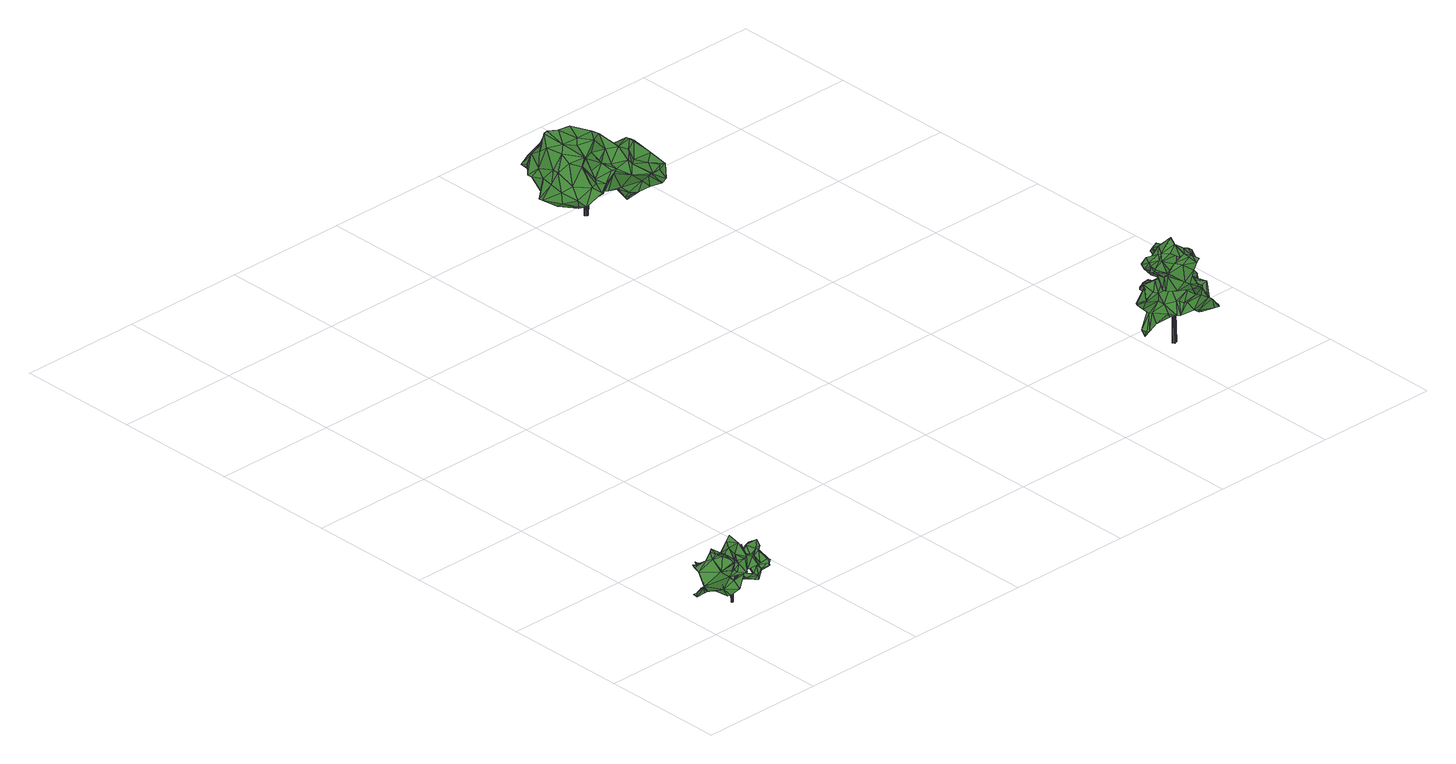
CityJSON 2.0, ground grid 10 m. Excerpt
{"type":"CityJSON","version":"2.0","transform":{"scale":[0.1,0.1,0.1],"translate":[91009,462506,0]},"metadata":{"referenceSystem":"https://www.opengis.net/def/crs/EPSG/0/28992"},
"CityObjects":{
"tree1":{"type":"SolitaryVegetationObject","attributes":{"gtid":80,"crown_width_m":5.02,"crown_median_z":3.37,"trunk_H_m":2.83,"trunk_DBH_m":0.122,"trunk_radius_m":0.0611,"trunk_base_height_m":0.54,"original_gtid":"82"},"geometry":[{"type":"MultiSurface","lod":"3","boundaries":[[[0,1,2]],[[3,4,5]],[[6,7,8]],[[9,10,11]],[[12,13,14]],[[15,16,17]],[[18,19,20]],[[21,22,23]],[[24,25,26]],[[3,27,28]],[[12,29,13]],[[30,31,32]],[[23,22,33]],[[34,35,36]],[[26,14,37]],[[38,9,39]],[[40,41,42]],[[43,44,45]],[[46,1,0]],[[47,26,48]],[[49,50,51]],[[52,40,39]],[[53,54,55]],[[53,55,56]],[[57,18,20]],[[58,59,60]],[[44,60,59]],[[9,61,10]],[[35,62,36]],[[15,63,16]],[[50,53,64]],[[52,65,40]],[[66,67,68]],[[69,30,68]],[[7,70,71]],[[72,73,74]],[[13,75,76]],[[77,78,79]],[[43,78,77]],[[20,80,81]],[[82,81,80]],[[48,65,47]],[[83,75,6]],[[65,41,40]],[[48,41,65]],[[48,42,41]],[[69,84,85]],[[69,85,33]],[[35,34,42]],[[22,86,87]],[[88,89,90]],[[88,90,91]],[[58,92,19]],[[58,19,18]],[[93,66,94]],[[75,95,6]],[[90,96,97]],[[12,98,7]],[[99,20,19]],[[80,20,99]],[[24,14,84]],[[99,100,80]],[[76,101,13]],[[93,94,16]],[[90,102,96]],[[84,14,13]],[[91,74,9]],[[84,13,101]],[[1,103,2]],[[104,58,60]],[[79,78,101]],[[53,105,64]],[[1,46,43]],[[106,28,107]],[[28,27,107]],[[28,106,4]],[[81,4,106]],[[81,106,2]],[[59,108,109]],[[110,111,112]],[[43,46,113]],[[71,29,7]],[[114,115,104]],[[3,28,4]],[[87,33,22]],[[18,59,58]],[[16,63,93]],[[75,13,95]],[[12,14,116]],[[117,69,118]],[[119,103,45]],[[42,120,35]],[[61,102,10]],[[61,96,102]],[[0,55,110]],[[110,121,21]],[[22,21,121]],[[4,81,82]],[[12,116,122]],[[75,104,60]],[[123,124,62]],[[51,63,121]],[[49,51,121]],[[94,32,31]],[[71,70,125]],[[126,82,80]],[[127,107,5]],[[20,126,80]],[[4,82,100]],[[49,121,110]],[[0,2,106]],[[107,27,5]],[[54,110,55]],[[127,128,31]],[[129,128,127]],[[124,97,61]],[[19,92,104]],[[15,17,68]],[[130,63,110]],[[21,2,46]],[[77,60,44]],[[82,126,100]],[[97,96,131]],[[52,37,65]],[[47,65,37]],[[83,114,75]],[[103,1,132]],[[97,91,90]],[[12,7,29]],[[72,74,91]],[[131,61,97]],[[133,134,135]],[[136,23,33]],[[100,32,94]],[[4,100,94]],[[50,105,53]],[[49,105,50]],[[5,27,3]],[[49,110,54]],[[4,94,5]],[[136,85,84]],[[123,120,137]],[[48,137,120]],[[40,42,39]],[[90,138,139]],[[107,66,130]],[[78,113,140]],[[140,101,78]],[[91,97,124]],[[57,141,18]],[[142,68,30]],[[9,124,61]],[[62,124,9]],[[63,111,110]],[[66,68,94]],[[127,66,107]],[[127,67,66]],[[17,94,68]],[[108,45,109]],[[20,143,144]],[[81,143,20]],[[75,114,104]],[[38,36,62]],[[38,62,9]],[[107,130,106]],[[145,146,99]],[[93,63,130]],[[60,76,75]],[[117,118,146]],[[93,130,66]],[[5,128,129]],[[127,5,129]],[[34,39,42]],[[116,147,89]],[[148,147,116]],[[34,36,38]],[[64,105,51]],[[50,64,51]],[[149,46,2]],[[51,105,111]],[[59,109,44]],[[83,122,138]],[[88,91,9]],[[123,62,150]],[[103,132,45]],[[148,142,30]],[[116,142,148]],[[9,11,98]],[[44,109,45]],[[7,125,70]],[[15,21,140]],[[121,86,22]],[[99,146,100]],[[123,62,120]],[[61,131,96]],[[45,132,43]],[[143,151,144]],[[136,84,152]],[[43,77,44]],[[43,132,1]],[[94,127,5]],[[128,5,127]],[[25,153,26]],[[9,154,39]],[[52,39,154]],[[155,123,137]],[[155,137,72]],[[87,68,142]],[[67,68,87]],[[145,147,146]],[[19,104,99]],[[63,87,121]],[[56,55,0]],[[31,67,127]],[[133,15,134]],[[57,141,119]],[[23,152,21]],[[18,108,59]],[[32,100,146]],[[149,15,133]],[[145,99,104]],[[115,145,104]],[[148,146,147]],[[106,130,0]],[[110,112,0]],[[21,152,140]],[[51,111,63]],[[29,71,125]],[[115,147,145]],[[2,149,81]],[[10,125,11]],[[133,135,156]],[[48,120,42]],[[103,119,149]],[[119,46,149]],[[103,149,2]],[[57,144,141]],[[141,151,133]],[[149,133,151]],[[79,101,76]],[[79,76,77]],[[76,60,77]],[[6,95,29]],[[45,141,119]],[[108,18,141]],[[108,141,45]],[[14,47,37]],[[84,69,24]],[[142,69,87]],[[33,87,69]],[[92,58,104]],[[69,142,24]],[[124,123,155]],[[124,155,91]],[[148,69,117]],[[157,122,88]],[[89,147,83]],[[12,122,157]],[[114,83,115]],[[147,115,83]],[[140,134,15]],[[20,144,57]],[[113,156,140]],[[0,110,21]],[[80,100,126]],[[0,21,46]],[[141,144,151]],[[154,73,52]],[[29,95,13]],[[35,120,62]],[[51,50,158]],[[130,110,0]],[[68,118,69]],[[38,39,34]],[[102,8,10]],[[6,8,102]],[[68,146,118]],[[14,26,47]],[[24,26,14]],[[156,113,109]],[[102,90,139]],[[102,139,6]],[[148,30,69]],[[15,149,2]],[[15,2,21]],[[9,98,88]],[[7,98,11]],[[7,11,125]],[[112,56,0]],[[112,53,56]],[[136,152,23]],[[140,135,134]],[[156,135,140]],[[31,127,94]],[[17,16,94]],[[154,155,73]],[[9,155,154]],[[74,73,155]],[[74,155,9]],[[72,91,155]],[[10,7,125]],[[8,7,10]],[[29,7,6]],[[125,7,29]],[[26,153,14]],[[116,14,153]],[[25,142,153]],[[116,153,142]],[[116,89,88]],[[15,68,63]],[[63,68,87]],[[48,73,72]],[[72,137,48]],[[37,52,73]],[[26,73,48]],[[37,73,26]],[[33,85,136]],[[143,81,151]],[[149,151,81]],[[140,152,101]],[[132,113,46]],[[87,86,121]],[[113,78,43]],[[142,25,24]],[[146,68,159]],[[67,30,68]],[[148,117,146]],[[67,31,30]],[[68,30,159]],[[32,146,30]],[[146,159,30]],[[132,46,109]],[[132,109,113]],[[119,109,46]],[[141,109,119]],[[156,109,133]],[[141,133,109]],[[101,152,84]],[[6,122,83]],[[139,122,6]],[[89,138,90]],[[83,138,89]],[[98,12,157]],[[98,157,88]],[[88,122,116]],[[111,54,112]],[[105,54,111]],[[139,138,122]],[[53,112,54]],[[53,54,105]],[[49,54,105]],[[160,161,162]],[[162,161,163]],[[162,163,164]],[[163,161,165]],[[163,165,164]],[[161,160,166]],[[161,166,165]],[[165,166,167]],[[165,167,164]],[[166,160,168]],[[166,168,167]],[[167,168,169]],[[167,169,164]],[[169,168,164]],[[168,160,164]],[[164,160,162]]]}]},
"tree2":{"type":"SolitaryVegetationObject","attributes":{"gtid":64,"crown_width_m":8.76,"crown_median_z":4.11,"trunk_H_m":3.74,"trunk_DBH_m":0.274,"trunk_radius_m":0.137,"trunk_base_height_m":0.37,"original_gtid":"65"},"geometry":[{"type":"Solid","lod":"3","boundaries":[[[[170,171,172]],[[173,174,175]],[[176,177,178]],[[179,180,181]],[[182,183,184]],[[185,186,187]],[[188,189,190]],[[191,192,188]],[[193,194,195]],[[196,197,198]],[[199,200,201]],[[202,203,204]],[[205,202,204]],[[170,206,207]],[[208,209,210]],[[211,212,213]],[[214,215,216]],[[196,215,214]],[[196,214,216]],[[217,218,219]],[[217,219,210]],[[220,221,222]],[[223,224,225]],[[226,227,228]],[[175,227,229]],[[230,231,232]],[[233,234,235]],[[233,235,236]],[[237,238,239]],[[173,240,192]],[[236,241,233]],[[242,243,228]],[[244,245,210]],[[246,247,248]],[[249,178,250]],[[250,251,252]],[[181,180,253]],[[254,249,250]],[[184,203,255]],[[202,255,203]],[[256,176,257]],[[176,256,258]],[[186,259,233]],[[260,211,261]],[[179,211,260]],[[212,211,179]],[[210,234,262]],[[263,264,195]],[[250,178,251]],[[265,203,184]],[[266,238,267]],[[170,182,255]],[[174,192,268]],[[269,268,192]],[[179,181,212]],[[270,271,272]],[[273,274,275]],[[276,275,274]],[[223,277,224]],[[226,278,279]],[[265,183,172]],[[265,172,280]],[[272,281,282]],[[283,217,245]],[[237,239,180]],[[210,245,217]],[[284,285,271]],[[240,173,175]],[[240,175,229]],[[252,286,254]],[[263,284,270]],[[250,252,254]],[[287,282,288]],[[264,282,287]],[[284,271,270]],[[199,201,289]],[[191,269,192]],[[235,290,236]],[[291,246,287]],[[196,198,221]],[[266,292,293]],[[294,241,236]],[[295,296,289]],[[291,287,297]],[[175,298,227]],[[290,299,294]],[[279,278,176]],[[300,301,302]],[[170,172,182]],[[226,279,229]],[[295,303,296]],[[254,286,229]],[[304,289,200]],[[242,268,269]],[[232,305,306]],[[307,305,232]],[[308,309,197]],[[244,310,245]],[[184,255,182]],[[311,312,313]],[[311,313,243]],[[229,227,226]],[[228,227,242]],[[254,314,249]],[[289,201,200]],[[199,289,296]],[[288,282,315]],[[202,316,308]],[[204,317,318]],[[181,319,212]],[[195,191,320]],[[262,185,230]],[[283,321,322]],[[323,278,243]],[[205,181,253]],[[264,270,282]],[[272,282,270]],[[324,185,187]],[[230,185,324]],[[216,312,325]],[[216,325,308]],[[326,327,215]],[[287,246,328]],[[293,292,247]],[[313,327,326]],[[212,319,213]],[[329,312,311]],[[252,330,286]],[[258,256,314]],[[186,331,187]],[[204,203,317]],[[216,327,312]],[[173,192,174]],[[332,333,272]],[[334,290,335]],[[336,330,252]],[[332,337,333]],[[252,251,336]],[[337,336,251]],[[285,336,337]],[[193,187,194]],[[285,190,336]],[[284,190,285]],[[338,311,243]],[[338,243,242]],[[290,294,236]],[[218,339,340]],[[235,218,341]],[[342,266,293]],[[183,265,184]],[[343,320,191]],[[238,266,221]],[[202,308,255]],[[216,215,327]],[[242,269,338]],[[344,222,177]],[[239,197,309]],[[178,177,345]],[[229,346,240]],[[286,346,229]],[[231,230,324]],[[287,231,324]],[[220,222,344]],[[326,215,313]],[[336,346,330]],[[238,221,198]],[[238,198,239]],[[342,221,266]],[[315,297,288]],[[182,172,183]],[[221,342,222]],[[287,328,231]],[[263,195,320]],[[260,292,237]],[[228,278,226]],[[243,278,228]],[[314,254,258]],[[220,215,196]],[[309,253,239]],[[180,239,253]],[[177,347,281]],[[315,281,347]],[[220,196,221]],[[348,276,317]],[[348,317,280]],[[329,207,206]],[[329,206,312]],[[203,265,317]],[[287,288,297]],[[307,248,305]],[[349,305,248]],[[283,322,218]],[[339,218,322]],[[233,259,262]],[[233,262,234]],[[232,231,307]],[[328,307,231]],[[349,247,292]],[[295,289,188]],[[348,350,275]],[[241,186,233]],[[176,323,177]],[[177,323,344]],[[349,248,247]],[[194,294,299]],[[331,186,241]],[[241,294,331]],[[194,299,338]],[[294,194,331]],[[336,190,189]],[[263,190,284]],[[318,276,274]],[[318,274,213]],[[351,352,299]],[[229,258,254]],[[269,191,338]],[[174,298,175]],[[353,354,347]],[[355,354,353]],[[332,272,356]],[[187,287,324]],[[193,287,187]],[[337,251,345]],[[255,206,170]],[[347,177,222]],[[347,222,342]],[[303,188,190]],[[176,178,257]],[[256,257,178]],[[199,304,200]],[[232,223,357]],[[244,210,209]],[[358,359,171]],[[358,171,207]],[[187,331,194]],[[296,304,199]],[[262,259,185]],[[186,185,259]],[[230,357,262]],[[232,357,230]],[[302,306,360]],[[188,192,240]],[[240,189,188]],[[333,281,272]],[[283,218,217]],[[263,320,303]],[[361,362,350]],[[361,350,280]],[[363,329,351]],[[311,351,329]],[[349,292,260]],[[261,349,260]],[[321,361,172]],[[280,172,361]],[[287,195,264]],[[276,318,317]],[[359,364,365]],[[323,176,278]],[[355,347,354]],[[280,317,265]],[[337,345,333]],[[263,303,190]],[[279,176,258]],[[308,197,216]],[[171,321,172]],[[305,349,306]],[[242,227,298]],[[235,335,290]],[[323,366,344]],[[323,243,366]],[[283,361,321]],[[302,367,306]],[[232,306,367]],[[188,303,295]],[[310,223,225]],[[244,223,310]],[[293,355,353]],[[283,245,225]],[[245,310,225]],[[283,225,362]],[[207,171,170]],[[195,194,191]],[[341,340,335]],[[341,335,235]],[[196,216,197]],[[315,282,281]],[[229,279,258]],[[264,263,270]],[[237,267,238]],[[268,298,174]],[[242,298,268]],[[280,350,348]],[[198,197,239]],[[312,206,325]],[[357,223,209]],[[244,209,223]],[[359,340,339]],[[210,219,234]],[[297,315,347]],[[189,240,346]],[[189,346,336]],[[330,346,286]],[[276,348,275]],[[344,215,220]],[[224,275,368]],[[224,368,225]],[[297,355,293]],[[191,194,338]],[[224,369,273]],[[224,273,275]],[[273,369,302]],[[292,267,237]],[[351,299,290]],[[188,289,343]],[[188,343,191]],[[223,367,277]],[[232,367,223]],[[369,277,367]],[[369,224,277]],[[302,369,367]],[[304,296,343]],[[304,343,289]],[[320,343,303]],[[303,343,296]],[[218,340,341]],[[208,262,209]],[[262,357,209]],[[328,370,307]],[[260,237,371]],[[246,370,328]],[[248,307,370]],[[248,370,246]],[[208,210,262]],[[207,363,358]],[[334,358,363]],[[329,363,207]],[[260,371,179]],[[179,371,180]],[[237,180,371]],[[333,177,281]],[[285,337,332]],[[338,299,352]],[[338,352,311]],[[351,311,352]],[[272,271,356]],[[332,356,285]],[[271,285,356]],[[344,366,215]],[[256,178,249]],[[256,249,314]],[[215,366,313]],[[243,313,366]],[[313,312,327]],[[181,205,319]],[[211,301,300]],[[213,301,211]],[[213,319,318]],[[302,301,273]],[[274,273,301]],[[274,301,213]],[[211,300,261]],[[318,319,204]],[[204,319,205]],[[178,345,251]],[[255,325,206]],[[205,316,202]],[[362,361,283]],[[308,325,255]],[[347,355,297]],[[322,364,339]],[[365,364,321]],[[322,321,364]],[[359,339,364]],[[306,349,360]],[[235,234,219]],[[359,358,340]],[[171,359,365]],[[235,219,218]],[[365,321,171]],[[300,360,261]],[[349,261,360]],[[302,360,300]],[[309,308,316]],[[253,309,316]],[[253,316,205]],[[353,347,342]],[[293,291,297]],[[342,293,353]],[[333,345,177]],[[247,246,293]],[[291,293,246]],[[292,266,267]],[[334,351,290]],[[195,372,193]],[[287,372,195]],[[287,193,372]],[[334,363,351]],[[358,335,340]],[[334,335,358]],[[275,350,368]],[[362,368,350]],[[362,225,368]],[[373,374,375]],[[373,375,376]],[[375,374,376]],[[376,374,377]],[[376,377,378]],[[374,379,377]],[[377,379,380]],[[377,380,378]],[[379,374,381]],[[379,381,380]],[[380,381,382]],[[380,382,378]],[[381,374,383]],[[381,383,382]],[[383,374,384]],[[383,384,382]],[[382,384,385]],[[382,385,378]],[[384,374,386]],[[384,386,385]],[[385,386,387]],[[385,387,378]],[[386,374,388]],[[386,388,387]],[[388,374,389]],[[388,389,387]],[[387,389,390]],[[387,390,378]],[[390,389,391]],[[390,391,378]],[[389,374,392]],[[389,392,391]],[[391,392,393]],[[391,393,378]],[[392,374,394]],[[392,394,393]],[[393,394,395]],[[393,395,378]],[[394,374,373]],[[394,373,395]],[[395,373,376]],[[395,376,378]]]]}]},
"tree3":{"type":"SolitaryVegetationObject","attributes":{"gtid":56,"crown_width_m":5.69,"crown_median_z":5.05,"trunk_H_m":4.76,"trunk_DBH_m":0.202,"trunk_radius_m":0.101,"trunk_base_height_m":0.29,"original_gtid":"57"},"geometry":[{"type":"MultiSurface","lod":"3","boundaries":[[[396,397,398]],[[399,400,401]],[[402,403,404]],[[405,398,397]],[[406,407,408]],[[409,410,411]],[[412,413,414]],[[415,416,417]],[[418,419,420]],[[421,422,423]],[[424,425,426]],[[399,427,428]],[[429,430,401]],[[431,420,432]],[[433,415,434]],[[435,436,437]],[[438,439,440]],[[441,442,443]],[[444,445,446]],[[447,448,449]],[[410,450,451]],[[410,451,411]],[[452,440,453]],[[454,455,456]],[[457,458,459]],[[399,460,400]],[[460,399,428]],[[461,462,463]],[[464,462,461]],[[425,465,466]],[[467,468,469]],[[431,432,448]],[[407,470,471]],[[472,473,474]],[[440,439,453]],[[475,476,477]],[[478,479,463]],[[480,481,482]],[[483,482,481]],[[484,433,485]],[[486,450,487]],[[418,457,419]],[[469,468,488]],[[469,488,485]],[[415,433,489]],[[490,491,453]],[[452,453,491]],[[492,493,494]],[[495,494,493]],[[474,478,496]],[[496,478,463]],[[416,497,417]],[[434,415,417]],[[498,499,441]],[[500,501,502]],[[501,410,502]],[[401,503,429]],[[490,453,439]],[[504,479,478]],[[505,506,466]],[[507,506,505]],[[420,431,418]],[[508,423,509]],[[464,510,511]],[[476,455,512]],[[428,513,460]],[[514,402,482]],[[515,472,474]],[[516,517,518]],[[487,519,486]],[[444,475,520]],[[462,521,522]],[[407,406,470]],[[482,402,481]],[[415,489,416]],[[476,523,477]],[[524,525,526]],[[527,495,514]],[[528,529,530]],[[531,532,533]],[[504,534,479]],[[527,494,495]],[[535,536,492]],[[503,537,538]],[[539,538,537]],[[450,410,501]],[[409,502,410]],[[494,535,492]],[[513,400,460]],[[535,494,527]],[[400,468,467]],[[513,468,400]],[[540,541,542]],[[437,543,435]],[[544,421,545]],[[422,412,526]],[[422,526,525]],[[546,547,548]],[[549,480,482]],[[549,482,535]],[[515,474,496]],[[420,419,550]],[[551,529,510]],[[437,524,526]],[[552,405,397]],[[552,397,445]],[[543,477,553]],[[554,470,406]],[[465,502,466]],[[409,466,502]],[[555,545,515]],[[546,556,547]],[[400,539,537]],[[488,557,433]],[[450,486,451]],[[558,504,559]],[[560,424,426]],[[426,425,466]],[[447,409,411]],[[419,457,491]],[[561,562,563]],[[471,564,512]],[[565,566,479]],[[433,557,489]],[[475,456,476]],[[446,456,475]],[[455,476,456]],[[431,448,541]],[[567,524,436]],[[567,436,417]],[[454,512,455]],[[444,446,475]],[[495,568,514]],[[519,487,501]],[[501,487,450]],[[562,447,411]],[[496,463,462]],[[417,436,434]],[[501,500,569]],[[501,569,519]],[[563,570,571]],[[485,433,434]],[[407,471,413]],[[414,413,471]],[[396,526,412]],[[511,510,572]],[[572,528,511]],[[439,531,533]],[[533,490,439]],[[423,508,545]],[[421,423,545]],[[471,470,564]],[[554,564,470]],[[542,541,573]],[[488,433,484]],[[445,397,574]],[[445,574,446]],[[459,439,438]],[[438,457,459]],[[575,509,422]],[[575,422,525]],[[423,422,509]],[[564,554,576]],[[574,414,446]],[[437,577,552]],[[488,484,485]],[[402,578,403]],[[555,530,545]],[[573,523,542]],[[514,579,527]],[[468,580,488]],[[441,581,582]],[[405,552,398]],[[577,398,552]],[[572,510,583]],[[420,550,432]],[[572,532,584]],[[398,577,396]],[[482,480,579]],[[464,511,521]],[[584,510,528]],[[471,512,454]],[[543,437,445]],[[447,562,448]],[[585,581,443]],[[586,408,587]],[[548,500,465]],[[539,588,538]],[[438,452,457]],[[589,590,591]],[[523,418,542]],[[592,507,505]],[[543,403,553]],[[459,576,593]],[[458,576,459]],[[406,576,554]],[[447,594,409]],[[491,550,419]],[[533,550,491]],[[490,533,491]],[[551,510,584]],[[442,499,595]],[[471,454,456]],[[471,456,414]],[[452,491,457]],[[591,536,596]],[[440,452,438]],[[464,521,462]],[[458,597,564]],[[480,549,579]],[[557,598,599]],[[519,451,486]],[[493,590,424]],[[573,553,523]],[[530,529,551]],[[429,538,588]],[[553,571,403]],[[565,592,566]],[[432,583,449]],[[600,401,430]],[[568,403,578]],[[553,403,568]],[[545,601,544]],[[445,437,552]],[[602,563,603]],[[602,603,451]],[[463,566,461]],[[479,566,463]],[[510,529,604]],[[469,506,467]],[[575,508,509]],[[429,588,479]],[[560,568,495]],[[605,464,606]],[[530,522,528]],[[592,606,461]],[[474,473,607]],[[399,608,427]],[[401,608,399]],[[479,534,429]],[[429,534,430]],[[500,548,569]],[[547,569,548]],[[543,403,520]],[[489,599,525]],[[572,584,528]],[[489,525,416]],[[589,546,590]],[[556,546,589]],[[609,590,546]],[[458,418,597]],[[520,481,444]],[[528,610,511]],[[525,598,575]],[[611,426,612]],[[611,612,485]],[[582,559,498]],[[458,457,418]],[[431,613,418]],[[542,418,613]],[[538,429,503]],[[590,493,591]],[[609,424,590]],[[591,596,570]],[[572,432,532]],[[543,445,444]],[[477,543,475]],[[412,414,574]],[[397,412,574]],[[397,396,412]],[[529,614,604]],[[527,549,535]],[[400,467,539]],[[600,608,401]],[[413,422,615]],[[413,615,408]],[[604,616,541]],[[449,594,447]],[[558,566,504]],[[434,436,485]],[[514,482,579]],[[564,576,458]],[[464,461,606]],[[435,543,553]],[[527,579,549]],[[439,459,531]],[[554,531,593]],[[459,593,531]],[[529,605,614]],[[432,449,448]],[[617,517,557]],[[594,616,604]],[[449,616,594]],[[518,499,618]],[[541,616,449]],[[542,619,540]],[[540,619,431]],[[566,534,504]],[[620,505,466]],[[414,456,446]],[[431,541,540]],[[620,409,594]],[[620,466,409]],[[620,594,604]],[[443,581,441]],[[621,422,421]],[[507,539,467]],[[428,580,513]],[[505,606,592]],[[592,622,507]],[[547,556,569]],[[467,506,507]],[[426,466,506]],[[508,623,545]],[[507,622,539]],[[624,625,626]],[[564,597,512]],[[478,607,504]],[[523,553,477]],[[627,504,607]],[[559,504,627]],[[520,475,543]],[[530,555,522]],[[618,575,598]],[[582,498,441]],[[530,551,406]],[[531,576,532]],[[531,554,576]],[[408,407,413]],[[565,622,592]],[[528,522,610]],[[465,609,548]],[[406,551,576]],[[584,576,551]],[[544,628,421]],[[408,615,621]],[[430,534,566]],[[586,406,408]],[[629,602,569]],[[561,541,448]],[[495,493,560]],[[424,560,493]],[[557,599,489]],[[568,578,402]],[[568,402,514]],[[396,577,526]],[[422,621,615]],[[485,612,469]],[[469,612,506]],[[426,506,612]],[[478,474,607]],[[627,607,473]],[[442,600,585]],[[442,608,600]],[[442,585,443]],[[545,530,601]],[[619,613,431]],[[555,515,496]],[[462,522,555]],[[462,555,496]],[[522,521,610]],[[511,610,521]],[[605,529,464]],[[620,614,505]],[[604,614,620]],[[518,623,508]],[[505,605,606]],[[473,623,627]],[[518,627,623]],[[437,436,524]],[[520,403,535]],[[545,623,515]],[[566,585,600]],[[600,430,566]],[[403,571,630]],[[403,630,535]],[[535,630,631]],[[571,631,630]],[[632,421,628]],[[587,601,530]],[[587,530,586]],[[406,586,530]],[[628,601,587]],[[628,544,601]],[[570,631,571]],[[525,599,598]],[[560,611,568]],[[560,426,611]],[[539,565,588]],[[622,565,539]],[[588,565,479]],[[546,548,609]],[[558,585,566]],[[569,556,591]],[[425,609,465]],[[425,424,609]],[[526,577,437]],[[567,525,524]],[[591,492,536]],[[492,591,493]],[[500,502,465]],[[595,499,498]],[[591,570,629]],[[608,617,427]],[[595,518,617]],[[510,464,529]],[[591,629,569]],[[461,566,592]],[[472,623,473]],[[515,623,472]],[[572,583,432]],[[412,422,413]],[[518,557,516]],[[476,597,523]],[[418,523,597]],[[624,573,616]],[[512,597,476]],[[513,580,468]],[[553,573,624]],[[553,624,571]],[[621,587,408]],[[485,435,611]],[[568,611,435]],[[553,568,435]],[[427,580,428]],[[435,485,436]],[[575,499,508]],[[618,499,575]],[[584,532,576]],[[518,508,499]],[[559,582,558]],[[558,582,581]],[[558,581,585]],[[505,614,605]],[[603,629,570]],[[570,563,603]],[[563,571,602]],[[411,451,562]],[[603,602,629]],[[400,537,401]],[[401,537,503]],[[448,562,561]],[[550,532,432]],[[589,591,556]],[[550,533,532]],[[561,563,571]],[[542,613,619]],[[632,621,421]],[[535,483,520]],[[624,616,625]],[[561,625,616]],[[427,557,580]],[[488,580,557]],[[529,528,510]],[[628,587,632]],[[621,632,587]],[[624,626,571]],[[571,626,561]],[[561,626,625]],[[598,557,618]],[[618,557,518]],[[404,403,444]],[[444,403,543]],[[536,535,596]],[[631,596,535]],[[631,570,596]],[[554,593,576]],[[441,499,442]],[[510,541,583]],[[510,604,541]],[[595,498,559]],[[451,519,501]],[[449,583,541]],[[602,501,569]],[[561,616,541]],[[573,541,616]],[[451,501,602]],[[518,595,559]],[[518,559,627]],[[483,481,520]],[[518,517,617]],[[404,444,481]],[[535,482,483]],[[617,557,427]],[[595,617,442]],[[608,442,617]],[[557,517,516]],[[404,481,402]],[[451,603,562]],[[563,562,603]],[[525,497,416]],[[417,497,567]],[[567,497,525]],[[633,634,635]],[[633,635,636]],[[636,635,637]],[[636,637,638]],[[637,635,639]],[[637,639,638]],[[635,634,640]],[[635,640,639]],[[640,634,641]],[[640,641,639]],[[639,641,642]],[[639,642,638]],[[641,634,643]],[[641,643,642]],[[642,643,644]],[[642,644,638]],[[643,634,645]],[[643,645,644]],[[644,645,646]],[[644,646,638]],[[645,634,647]],[[645,647,646]],[[647,634,646]],[[646,634,636]],[[646,636,638]],[[634,633,636]]]}]}
},
"vertices":[
[10,22,29],[19,6,40],[23,19,37],[15,35,39],[20,31,42],[19,40,36],[52,16,41],[58,15,32],[56,20,36],[61,26,30],[62,21,39],[59,20,33],[49,17,32],[45,15,32],[44,21,25],[26,22,34],[24,23,36],[29,26,38],[29,17,55],[33,24,56],[26,22,50],[23,16,24],[26,15,18],[28,14,18],[43,21,25],[45,31,24],[51,29,21],[13,37,39],[10,32,40],[53,12,34],[37,33,31],[30,36,32],[33,32,38],[30,23,20],[70,18,24],[70,23,24],[72,21,26],[53,24,18],[70,20,26],[65,21,22],[61,20,15],[61,21,15],[63,24,18],[34,3,39],[38,10,46],[30,8,46],[24,10,37],[51,26,17],[61,25,17],[14,27,21],[12,32,18],[15,31,19],[61,20,19],[7,26,20],[12,24,22],[9,22,28],[2,21,28],[26,18,51],[39,18,55],[35,17,48],[42,12,45],[66,24,39],[72,27,26],[21,24,23],[10,33,18],[59,22,15],[20,34,33],[27,33,29],[28,28,27],[36,24,27],[64,11,34],[60,8,34],[60,34,26],[61,25,18],[60,33,26],[45,16,44],[41,16,42],[39,13,43],[35,10,36],[36,12,36],[26,27,47],[23,27,44],[25,32,47],[45,24,42],[39,16,26],[33,21,28],[25,22,19],[28,26,20],[53,26,36],[50,27,38],[56,28,42],[61,33,33],[38,26,58],[19,31,35],[22,33,34],[51,16,40],[67,28,42],[64,33,39],[58,20,33],[31,24,45],[28,30,45],[40,13,31],[60,22,40],[26,8,42],[38,21,49],[11,29,21],[12,30,37],[15,32,34],[31,13,47],[32,12,46],[14,23,23],[14,28,21],[9,22,29],[34,10,36],[46,22,49],[42,22,43],[44,24,30],[34,24,39],[32,25,39],[28,10,46],[65,26,22],[22,23,20],[51,23,36],[70,33,26],[61,32,33],[63,12,35],[26,32,49],[20,39,34],[22,43,35],[22,44,35],[17,31,35],[67,28,41],[28,7,40],[36,18,41],[33,21,29],[37,19,30],[32,16,27],[64,31,25],[51,27,38],[55,22,37],[32,15,28],[30,13,47],[40,32,27],[26,27,46],[28,21,49],[34,24,40],[33,29,38],[43,26,40],[41,23,34],[24,19,37],[73,32,27],[30,24,45],[34,11,22],[45,30,25],[65,26,23],[61,32,26],[35,12,36],[53,22,36],[21,37,17],[33,31,38],[38,22,5],[38,23,5],[37,22,34],[37,23,34],[36,22,34],[36,23,34],[37,23,5],[35,23,34],[37,22,5],[35,22,34],
[323,501,74],[327,508,62],[315,509,63],[385,484,41],[383,485,43],[384,480,45],[360,464,47],[355,459,42],[363,447,45],[296,468,38],[303,460,41],[297,470,46],[315,504,75],[313,505,74],[312,504,74],[344,505,28],[348,509,29],[347,497,38],[370,486,27],[370,476,30],[364,472,21],[365,494,39],[376,486,36],[348,495,43],[358,498,41],[357,481,36],[327,467,46],[319,472,58],[325,464,45],[373,503,20],[373,504,21],[374,504,21],[312,486,65],[309,498,66],[304,486,55],[304,481,55],[332,491,68],[335,502,72],[335,512,32],[329,514,29],[337,525,31],[296,473,34],[288,480,39],[290,486,37],[329,475,48],[340,475,51],[326,476,60],[331,532,39],[333,527,42],[340,524,32],[343,467,47],[332,461,43],[346,466,46],[320,509,32],[311,498,32],[315,515,35],[376,479,53],[377,480,53],[374,481,55],[384,470,44],[335,502,29],[332,492,28],[324,493,23],[350,519,32],[342,523,32],[349,525,47],[352,523,46],[308,456,36],[322,455,42],[317,460,46],[383,481,32],[354,514,37],[374,485,54],[359,477,56],[323,518,29],[322,530,37],[336,474,29],[323,470,29],[325,475,30],[371,447,45],[375,445,37],[373,447,33],[382,457,32],[305,467,49],[381,452,44],[317,490,69],[366,449,43],[364,450,42],[373,461,44],[346,509,26],[307,463,32],[304,476,30],[343,509,26],[360,486,22],[355,473,26],[307,503,62],[323,455,41],[317,465,38],[378,487,46],[371,491,46],[358,469,18],[360,465,21],[358,465,24],[305,494,33],[298,492,37],[303,506,41],[297,501,46],[314,497,31],[366,474,52],[367,470,45],[306,511,57],[354,469,28],[353,471,26],[317,526,45],[362,471,14],[366,461,24],[383,463,34],[343,482,33],[343,471,29],[371,499,21],[348,510,57],[338,473,29],[319,467,30],[328,462,38],[355,510,43],[369,495,21],[367,495,19],[341,472,29],[379,485,46],[350,499,43],[303,481,32],[297,487,36],[307,489,30],[362,488,21],[370,501,21],[316,484,29],[314,487,28],[327,488,26],[323,474,63],[315,468,61],[321,519,29],[351,489,65],[340,482,67],[351,482,55],[375,451,46],[343,470,29],[313,479,60],[303,500,51],[299,491,48],[298,482,47],[362,489,26],[321,518,56],[326,521,55],[358,466,50],[338,492,34],[328,487,65],[342,479,51],[338,483,57],[330,487,28],[346,491,68],[383,462,34],[355,499,41],[363,461,24],[364,458,34],[340,509,56],[340,513,54],[369,461,26],[366,452,31],[361,489,51],[331,524,57],[334,522,56],[338,517,50],[332,461,42],[366,493,22],[347,466,47],[363,450,42],[377,471,36],[346,468,43],[298,506,45],[311,478,29],[306,515,47],[341,498,55],[346,488,49],[330,476,45],[341,479,47],[338,473,30],[361,463,23],[331,507,29],[332,509,59],[332,522,58],[307,483,29],[312,515,53],[306,521,44],[335,502,64],[326,521,56],[325,516,56],[349,474,47],[316,495,28],[309,511,41],[310,497,32],[328,478,30],[305,461,35],[351,481,44],[339,487,4],[338,488,4],[339,488,4],[339,487,41],[339,488,41],[338,487,41],[338,489,4],[338,488,41],[337,489,4],[337,488,41],[337,488,4],[336,488,4],[337,487,41],[336,487,4],[337,486,41],[337,487,4],[337,486,4],[337,485,41],[338,485,41],[338,486,4],[339,485,41],[338,487,4],[339,486,41],
[538,97,64],[539,98,59],[534,101,61],[495,75,76],[494,79,70],[493,71,76],[519,95,42],[521,89,41],[523,94,39],[532,103,59],[529,67,52],[533,75,53],[527,74,56],[505,70,40],[499,76,33],[505,66,34],[537,87,62],[537,80,57],[541,85,53],[524,98,71],[525,95,71],[521,94,67],[531,68,33],[530,57,30],[528,58,30],[535,73,72],[530,82,69],[532,74,74],[501,86,51],[501,77,49],[507,82,54],[506,77,78],[499,82,76],[488,62,77],[492,65,76],[522,60,36],[521,56,35],[516,94,72],[518,98,67],[524,84,54],[519,88,62],[526,92,54],[540,60,34],[540,55,35],[544,56,29],[517,70,68],[506,73,74],[512,70,64],[528,96,39],[534,96,47],[539,92,42],[507,59,35],[510,64,33],[509,57,35],[492,71,23],[500,73,25],[543,56,29],[542,53,32],[546,81,37],[546,80,36],[543,85,40],[537,61,33],[536,62,35],[538,61,34],[494,81,73],[503,54,59],[511,50,63],[507,51,66],[515,51,57],[492,75,45],[502,73,49],[500,78,63],[500,80,68],[513,77,67],[538,71,48],[544,77,47],[523,53,78],[520,57,80],[518,50,78],[534,87,41],[538,79,39],[533,81,43],[506,52,80],[497,57,74],[521,104,39],[526,98,39],[521,99,41],[523,95,39],[519,91,68],[518,88,62],[493,77,16],[490,72,23],[513,81,72],[524,91,72],[540,50,33],[537,52,32],[506,96,41],[504,91,47],[507,97,42],[508,94,46],[515,50,73],[524,90,70],[518,65,76],[518,71,75],[492,78,38],[497,77,33],[503,74,42],[488,67,74],[503,57,80],[506,63,57],[509,74,60],[502,67,63],[525,71,78],[530,75,74],[522,55,48],[520,47,58],[541,78,38],[496,84,71],[515,98,44],[519,56,73],[518,77,86],[518,77,87],[518,73,83],[488,75,24],[524,92,38],[518,48,59],[520,52,59],[532,75,42],[530,88,57],[526,85,70],[534,91,60],[512,99,43],[521,52,58],[519,57,54],[520,62,61],[535,55,40],[531,52,43],[534,51,41],[497,58,74],[515,94,39],[509,95,43],[493,68,73],[490,66,74],[495,67,71],[519,61,39],[517,62,40],[526,70,44],[531,87,43],[533,66,67],[529,65,71],[493,86,39],[495,84,36],[492,84,39],[519,101,41],[526,56,33],[523,63,49],[530,102,57],[520,82,46],[539,62,49],[518,59,69],[495,84,37],[513,84,79],[508,58,74],[513,62,79],[506,88,50],[514,71,33],[507,66,31],[509,73,33],[540,72,42],[497,61,70],[499,60,70],[522,84,64],[514,89,48],[497,79,34],[509,81,41],[516,80,36],[525,53,47],[523,71,45],[539,91,52],[528,77,72],[534,63,47],[533,97,60],[519,91,42],[519,101,42],[501,81,74],[515,62,64],[516,59,73],[519,61,40],[525,54,47],[503,64,68],[520,66,60],[523,70,66],[496,61,70],[494,82,39],[502,87,49],[506,82,41],[498,61,58],[534,56,40],[512,65,42],[513,72,78],[512,86,46],[537,73,40],[515,81,72],[523,90,70],[495,69,73],[531,66,68],[506,80,26],[502,75,30],[519,61,50],[509,58,60],[505,56,59],[517,57,80],[504,74,75],[495,78,44],[521,47,59],[513,83,54],[515,80,58],[530,64,39],[512,67,59],[529,82,56],[514,64,42],[508,76,78],[515,79,72],[528,63,42],[511,70,52],[527,79,69],[496,62,59],[520,64,77],[519,74,47],[512,65,41],[511,73,47],[516,61,81],[533,67,67],[500,76,33],[519,90,42],[515,83,43],[529,69,70],[519,72,3],[518,72,3],[518,73,3],[518,73,50],[518,74,50],[517,73,50],[517,74,50],[518,74,3],[517,73,3],[516,74,50],[516,73,3],[516,73,50],[517,72,3],[517,72,50],[517,71,3]
]}
